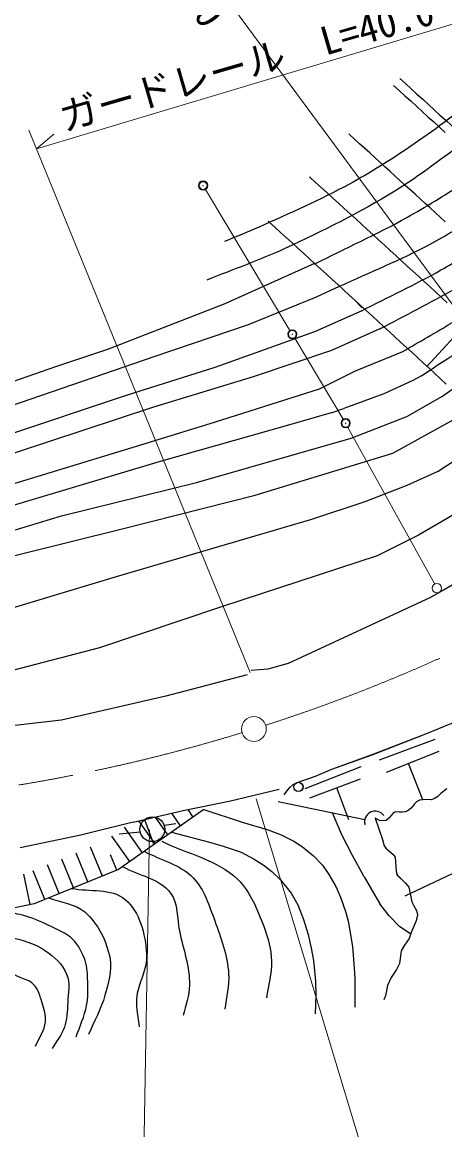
# Model space of a CAD drawing. Units: millimetres, scale not verified. Extents: x 40000 to 1524826, y -775750 to 416142.
# Drawn here: x 152508 to 179722, y 253435 to 324748 of the extents above; entities that cross this region are included whole.
import ezdxf
from ezdxf.enums import TextEntityAlignment as Align

# ---------------------------------------------------------------- set-up
doc = ezdxf.new("R2010")
doc.units = ezdxf.units.MM
doc.header["$LTSCALE"] = 1000
doc.header["$PDMODE"] = 32
doc.header["$PDSIZE"] = 500
doc.linetypes.add('CHAIN', pattern=[18.5, 12, -1.5, 3.5, -1.5])
for name, color, linetype, lineweight in [('M-BGD', 7, 'Continuous', 25), ('M-BMK', 2, 'CHAIN', 13), ('M-BMK-ROW', 30, 'Continuous', 13), ('M-BMK-SRVR', 3, 'Continuous', 13), ('M-STR-HTXT', 7, 'Continuous', 13), ('M-STR-STRC', 7, 'Continuous', 13)]:
    doc.layers.add(name, color=color, linetype=linetype, lineweight=lineweight)
doc.styles.add('ＭＳ ゴシック', font='')
doc.styles.get('ＭＳ ゴシック').set_extended_font_data('MS Gothic')

msp = doc.modelspace()

# ---------------------------------------------------------------- linework, layer by layer
at = {"layer": 'M-BGD'}
for p, q in [((187009, 311784), (178565, 302569)), ((171653, 301134), (173968, 302310)), ((172410, 299587), (173221, 299884)), ((184620, 291069), (178807, 287699)), ((184620, 291070), (178808, 287699)), ((178807, 287699), (169626, 283466)), ((178808, 287699), (169626, 283466)), ((169626, 283466), (168325, 283088)), ((169626, 283466), (168325, 283088)), ((166986, 282736), (161765, 281361)), ((166987, 282735), (161766, 281360)), ((168325, 283088), (167255, 283010)), ((168325, 283088), (167255, 283010)), ((161765, 281361), (155039, 279803)), ((161766, 281360), (155040, 279802)), ((155039, 279803), (149113, 279127)), ((155040, 279802), (149114, 279126)), ((178499, 278921), (181007, 279961)), ((178499, 278921), (181007, 279961)), ((175035, 277589), (178499, 278921)), ((175036, 277588), (178499, 278921)), ((179078, 278572), (175485, 277244)), ((179079, 278572), (175486, 277244)), ((172454, 276650), (175035, 277589)), ((172455, 276650), (175036, 277588)), ((179331, 277783), (175940, 276441)), ((179332, 277783), (175941, 276441)), ((174312, 276800), (170702, 275390)), ((174313, 276800), (170703, 275389)), ((178304, 274688), (177384, 277013)), ((178305, 274688), (177385, 277013)), ((170216, 275799), (171387, 276206)), ((170217, 275799), (171388, 276206)), ((174271, 276010), (171004, 274788)), ((174272, 276010), (171005, 274788)), ((171387, 276206), (172454, 276650)), ((171388, 276206), (172455, 276650)), ((165918, 274617), (169064, 275359)), ((165919, 274616), (169065, 275359)), ((169381, 274993), (169615, 275330)), ((169382, 274993), (169616, 275329)), ((169615, 275330), (169763, 275505)), ((169616, 275329), (169764, 275505)), ((169763, 275505), (169955, 275673)), ((169764, 275505), (169955, 275672)), ((169955, 275673), (170216, 275799)), ((169955, 275672), (170217, 275799)), ((173535, 273396), (172767, 275448)), ((173536, 273395), (172768, 275448)), ((179844, 275393), (179675, 275267)), ((179845, 275393), (179676, 275267)), ((162883, 273987), (165918, 274617)), ((162884, 273986), (165919, 274616)), ((168998, 274575), (174570, 273413)), ((178082, 274662), (177904, 274555)), ((178083, 274662), (177905, 274555)), ((178304, 274688), (178082, 274662)), ((178305, 274688), (178083, 274662)), ((178650, 274695), (178304, 274688)), ((178651, 274695), (178305, 274688)), ((178854, 274681), (178650, 274695)), ((178855, 274681), (178651, 274695)), ((179063, 274759), (178854, 274681)), ((179064, 274759), (178855, 274681)), ((179261, 274892), (179063, 274759)), ((179262, 274892), (179064, 274759)), ((179459, 275094), (179261, 274892)), ((179460, 275094), (179262, 274892)), ((179675, 275267), (179459, 275094)), ((179676, 275267), (179460, 275094)), ((159651, 273244), (162883, 273987)), ((159652, 273243), (162884, 273986)), ((163524, 273575), (163191, 274050)), ((176499, 273896), (176383, 273806)), ((176500, 273895), (176384, 273806)), ((176625, 273912), (176499, 273896)), ((176626, 273912), (176500, 273895)), ((176785, 273895), (176625, 273912)), ((176786, 273895), (176626, 273912)), ((176975, 273885), (176785, 273895)), ((176976, 273884), (176786, 273895)), ((177168, 273903), (176975, 273885)), ((177169, 273903), (176976, 273884)), ((177348, 273967), (177168, 273903)), ((177349, 273966), (177169, 273903)), ((177578, 274165), (177348, 273967)), ((177579, 274164), (177349, 273966)), ((177777, 274414), (177578, 274165)), ((177778, 274414), (177579, 274164)), ((177904, 274555), (177777, 274414)), ((177905, 274555), (177778, 274414)), ((159652, 273243), (156291, 272402)), ((161068, 271852), (160031, 273331)), ((160385, 273413), (160994, 271782)), ((161887, 272426), (161083, 273572)), ((161676, 273057), (162408, 273164)), ((162706, 273001), (162135, 273814)), ((175512, 273357), (175238, 273501)), ((175238, 273501), (175706, 272128)), ((175239, 273501), (175707, 272127)), ((175513, 273357), (175239, 273501)), ((175746, 273320), (175512, 273357)), ((175747, 273320), (175513, 273357)), ((175937, 273352), (175746, 273320)), ((175938, 273351), (175747, 273320)), ((176113, 273496), (175937, 273352)), ((176114, 273495), (175938, 273351)), ((176275, 273675), (176113, 273496)), ((176276, 273675), (176114, 273495)), ((176383, 273806), (176275, 273675)), ((176384, 273806), (176276, 273675)), ((160122, 272610), (158746, 272467)), ((160249, 271278), (159101, 272916)), ((156291, 272402), (152390, 271595)), ((159431, 270704), (158282, 272341)), ((175706, 272128), (175814, 271720)), ((175707, 272127), (175815, 271720)), ((175814, 271720), (175920, 271571)), ((175815, 271720), (175921, 271571)), ((156747, 269398), (155992, 271250)), ((157673, 269776), (156918, 271628)), ((158599, 270153), (158194, 271146)), ((175920, 271571), (176385, 271156)), ((175921, 271571), (176386, 271155)), ((176385, 271156), (176521, 270984)), ((176386, 271155), (176522, 270984)), ((183038, 271268), (177146, 268470)), ((183039, 271268), (177147, 268470)), ((154895, 268643), (154140, 270495)), ((155821, 269020), (155066, 270872)), ((176521, 270984), (176582, 270061)), ((176522, 270984), (176583, 270061)), ((153030, 267933), (152627, 269892)), ((153969, 268265), (153214, 270117)), ((174537, 269734), (175531, 267986)), ((176582, 270061), (176641, 269852)), ((176583, 270061), (176643, 269852)), ((176641, 269852), (177198, 269319)), ((176643, 269852), (177199, 269318)), ((177198, 269319), (177399, 269058)), ((177199, 269318), (177400, 269058)), ((177399, 269058), (177599, 268111)), ((177400, 269058), (177600, 268110)), ((177599, 268111), (177725, 267851)), ((177600, 268110), (177726, 267851)), ((177725, 267851), (177894, 267549)), ((177726, 267851), (177895, 267548)), ((177894, 267549), (177968, 267272)), ((177895, 267548), (177969, 267271)), ((177871, 266882), (177545, 266148)), ((177872, 266882), (177546, 266147)), ((177968, 267272), (177871, 266882)), ((177969, 267271), (177872, 266882)), ((177545, 266148), (177423, 265753)), ((177546, 266147), (177424, 265753)), ((177118, 265332), (176907, 264958)), ((177119, 265331), (176908, 264958)), ((177423, 265753), (177118, 265332)), ((177424, 265753), (177119, 265331)), ((176907, 264958), (176807, 264145)), ((176908, 264958), (176809, 264145)), ((176807, 264145), (176615, 263758)), ((176809, 264145), (176616, 263758)), ((176262, 263238), (176027, 262722)), ((176263, 263238), (176028, 262721)), ((176615, 263758), (176262, 263238)), ((176616, 263758), (176263, 263238)), ((176027, 262722), (175902, 262062)), ((176028, 262721), (175903, 262062)), ((175902, 262062), (175796, 261800)), ((175903, 262062), (175797, 261799))]:
    msp.add_line(p, q, dxfattribs=at)
for points in [[(176826, 321118), (177183, 320793), (177554, 320456), (177925, 320119), (178296, 319781), (178667, 319444), (179038, 319107), (179408, 318769), (179779, 318431), (180149, 318094), (180519, 317756), (180889, 317418), (181259, 317080), (181611, 316760)], [(176419, 320677), (176780, 320349), (177151, 320012), (177522, 319675), (177893, 319338), (178263, 319000), (178634, 318663), (179004, 318326), (179375, 317988), (179745, 317651)], [(179743, 311896), (179420, 312192), (179096, 312488), (178773, 312784), (178449, 313079), (178125, 313375), (177801, 313671), (177477, 313967), (177153, 314262), (176829, 314558), (176505, 314853), (176181, 315149), (175857, 315444), (175533, 315739), (175208, 316034), (174884, 316330), (174559, 316625), (174235, 316920), (173910, 317214), (173586, 317509), (173536, 317554)], [(170993, 314799), (171033, 314762), (171403, 314427), (171772, 314091), (172141, 313756), (172510, 313420), (172879, 313084), (173248, 312748), (173617, 312412), (173986, 312076), (174355, 311740), (174723, 311404), (175092, 311067), (175460, 310731), (175829, 310394), (176197, 310057), (176566, 309721), (176934, 309384), (177302, 309047), (177671, 308710), (178039, 308372), (178407, 308035), (178775, 307698), (179143, 307360), (179511, 307023), (179879, 306685)], [(168347, 311933), (168413, 311874), (168781, 311540), (169149, 311205), (169518, 310870), (169886, 310535), (170254, 310200), (170623, 309865), (170991, 309530), (171359, 309194), (171727, 308859), (172095, 308523), (172463, 308187), (172831, 307851), (173199, 307515), (173566, 307179), (173934, 306843), (174302, 306506), (174670, 306170), (175037, 305833), (175405, 305497), (175773, 305160), (176140, 304823), (176508, 304486), (176875, 304149), (177243, 303812), (177610, 303475), (177978, 303137), (178345, 302800), (178713, 302462), (179080, 302125), (179448, 301787), (179815, 301449)], [(171338, 309204), (165564, 306613), (158000, 303682), (154662, 302566), (143431, 298660), (136320, 296597)], [(137934, 295591), (137951, 295596), (151723, 300022), (161065, 303242), (167076, 305291), (171459, 307064), (172949, 307742)], [(174369, 306168), (171330, 304805), (164923, 302504), (159141, 300696), (151312, 298078), (138731, 294401)], [(175546, 305000), (172435, 303600), (167390, 301907), (160907, 299938), (152050, 297029), (143543, 294385), (139885, 293350)], [(173968, 302310), (176288, 303241), (177012, 303545)], [(178227, 301987), (177663, 301672), (175798, 300828), (173221, 299884)], [(178227, 301987), (177663, 301672), (175798, 300828), (173221, 299884)], [(141404, 291966), (146234, 293271), (151771, 294973), (160370, 297605), (164958, 299020), (171653, 301134)], [(143845, 289744), (148650, 291038), (155045, 292971), (163727, 295121), (173700, 297956), (177267, 299354), (179566, 300673), (180170, 301099)], [(172410, 299587), (169661, 298793), (161391, 296456), (149830, 293006), (142402, 291058)], [(145024, 288669), (159121, 292178), (167511, 294298), (176364, 296990), (180697, 299374), (181457, 299919)], [(148056, 285908), (149167, 286216), (158583, 289052), (171148, 292754), (174583, 293898), (177288, 294947), (179291, 295836), (181947, 297579), (183034, 298474)], [(185205, 296485), (183252, 294909), (180891, 293387), (178026, 291714), (175370, 290385), (165347, 287107), (157498, 284459), (151389, 282873)], [(164212, 274057), (158711, 270199), (153281, 267984), (149459, 267198), (146387, 266591), (143779, 266448), (142654, 266395), (140367, 266323), (138581, 266395), (133276, 269699)], [(164212, 274057), (166675, 273238), (168287, 272769), (169194, 272431), (170006, 272024), (170553, 271651), (171262, 271076), (171837, 270468), (172260, 269880), (172709, 269108), (172996, 268422), (173342, 267421), (173509, 266793), (173655, 265985), (173776, 265229), (173887, 263840), (173925, 263196), (173918, 261331)], [(174536, 269734), (173786, 271087), (173089, 272433), (172483, 273837)], [(174537, 269734), (173787, 271087), (173090, 272433), (172484, 273836)], [(162122, 272592), (164569, 271947), (165457, 271697), (166611, 271315), (167439, 270868), (168019, 270501), (168577, 270078), (169112, 269550), (169822, 268677), (170248, 267922), (170629, 266977), (170922, 266015), (171120, 265125), (171263, 264341), (171392, 262999), (171410, 262080), (171368, 260911)], [(177515, 266050), (176821, 266502), (176127, 267210), (175530, 267987)], [(177516, 266050), (176822, 266502), (176129, 267210), (175531, 267986)]]:
    msp.add_lwpolyline(points, dxfattribs=at)
for centre, radius in [((170291, 275508), 300), ((170292, 275508), 300), ((160890, 272789), 800)]:
    msp.add_circle(centre, radius, dxfattribs=at)
for centre, radius, start, end in [((179674, 311681), 7499, 220.54379, 225.21674), ((175236, 273274), 681, 35.8509, 195.74335), ((175237, 273274), 681, 35.85245, 195.7449)]:
    msp.add_arc(centre, radius, start, end, dxfattribs=at)
for points, knots in [([(181852, 319911), (180393, 318846), (178975, 317722), (177475, 316716), (176208, 315866), (174915, 315047), (173574, 314319), (171690, 313296), (169722, 312430), (167764, 311556), (167027, 311227), (166274, 310933), (165530, 310622)], [0, 0, 0, 0, 1, 1, 1, 2, 2, 2, 3, 3, 3, 4, 4, 4, 4]), ([(181177, 317156), (179618, 316061), (178127, 314863), (176500, 313872), (174228, 312489), (171845, 311289), (169430, 310175), (167786, 309416), (166071, 308820), (164392, 308143)], [0, 0, 0, 0, 1, 1, 1, 2, 2, 2, 3, 3, 3, 3]), ([(171359, 309194), (173330, 310185), (175340, 311101), (177272, 312166), (178490, 312837), (179655, 313602), (180847, 314319), (181524, 314726), (182202, 315132), (182879, 315538)], [0, 0, 0, 0, 1, 1, 1, 2, 2, 2, 3, 3, 3, 3]), ([(172949, 307742), (174891, 308648), (176888, 309444), (178775, 310459), (179825, 311023), (180856, 311631), (181822, 312328), (182675, 312943), (183431, 313681), (184236, 314357)], [0, 0, 0, 0, 1, 1, 1, 2, 2, 2, 3, 3, 3, 3]), ([(174369, 306168), (176068, 307043), (177803, 307852), (179466, 308793), (180450, 309351), (181438, 309913), (182351, 310581), (183442, 311380), (184404, 312341), (185430, 313221)], [0, 0, 0, 0, 1, 1, 1, 2, 2, 2, 3, 3, 3, 3]), ([(175546, 305000), (177151, 305858), (178772, 306685), (180360, 307574), (181483, 308203), (182654, 308763), (183691, 309525), (184752, 310303), (185640, 311292), (186615, 312175)], [0, 0, 0, 0, 1, 1, 1, 2, 2, 2, 3, 3, 3, 3]), ([(177012, 303545), (178074, 304170), (179157, 304761), (180197, 305421), (181457, 306220), (182688, 307063), (183895, 307940), (184754, 308564), (185612, 309194), (186414, 309890), (186872, 310288), (187285, 310736), (187721, 311160)], [0, 0, 0, 0, 1, 1, 1, 2, 2, 2, 3, 3, 3, 4, 4, 4, 4]), ([(178227, 301987), (180008, 303186), (181836, 304317), (183569, 305583), (184769, 306459), (185943, 307372), (187064, 308346), (187700, 308899), (188283, 309511), (188892, 310093)], [0, 0, 0, 0, 1, 1, 1, 2, 2, 2, 3, 3, 3, 3]), ([(161497, 272012), (163122, 271200), (165062, 270833), (166373, 269575), (167221, 268760), (167663, 267587), (168079, 266487), (168344, 265786), (168536, 265041), (168567, 264293), (168599, 263500), (168350, 262722), (168242, 261936)], [0, 0, 0, 0, 1, 1, 1, 2, 2, 2, 3, 3, 3, 4, 4, 4, 4]), ([(160390, 271360), (161436, 270792), (162701, 270512), (163528, 269656), (164244, 268916), (164547, 267857), (164910, 266893), (165324, 265792), (165716, 264653), (165804, 263480), (165861, 262719), (165641, 261963), (165560, 261205)], [0, 0, 0, 0, 1, 1, 1, 2, 2, 2, 3, 3, 3, 4, 4, 4, 4]), ([(158979, 270382), (160008, 269815), (161356, 269617), (162066, 268681), (162570, 268016), (162463, 267060), (162635, 266243), (162878, 265083), (163297, 263933), (163285, 262749), (163278, 262085), (163014, 261449), (162878, 260798)], [0, 0, 0, 0, 1, 1, 1, 2, 2, 2, 3, 3, 3, 4, 4, 4, 4]), ([(155701, 268980), (156848, 268745), (158244, 269027), (159140, 268274), (160100, 267469), (160423, 266029), (160522, 264780), (160601, 263784), (159936, 262852), (159872, 261855), (159833, 261258), (159980, 260663), (160034, 260067)], [0, 0, 0, 0, 1, 1, 1, 2, 2, 2, 3, 3, 3, 4, 4, 4, 4]), ([(154223, 268364), (154995, 268063), (155919, 268010), (156540, 267462), (157394, 266708), (157962, 265576), (158165, 264455), (158307, 263675), (158050, 262863), (157840, 262099), (157600, 261220), (157136, 260419), (156784, 259580)], [0, 0, 0, 0, 1, 1, 1, 2, 2, 2, 3, 3, 3, 4, 4, 4, 4]), ([(155989, 259422), (156213, 260094), (156532, 260742), (156661, 261439), (156755, 261947), (156749, 262471), (156728, 262986), (156710, 263438), (156704, 263903), (156560, 264331), (156396, 264822), (156151, 265310), (155787, 265676), (155348, 266118), (154734, 266348), (154173, 266618), (153642, 266874), (153096, 267111), (152525, 267257), (152109, 267363), (151677, 267427), (151247, 267425), (150681, 267423), (150120, 267302), (149566, 267190), (148884, 267051), (148216, 266848), (147548, 266652), (146814, 266435), (146086, 266196), (145362, 265945), (144504, 265649), (143662, 265308), (142807, 265004), (141958, 264703), (141104, 264419), (140251, 264130), (139288, 263802), (138323, 263479), (137359, 263154), (136429, 262841), (135518, 262460), (134568, 262213), (132968, 261796), (131320, 261593), (129692, 261305), (128360, 261069), (127030, 260819), (125690, 260632), (123897, 260383), (122090, 260242), (120291, 260036), (118886, 259875), (117489, 259607), (116076, 259536), (114768, 259471), (113455, 259680), (112147, 259607), (111403, 259566), (110669, 259429), (109932, 259322), (108452, 259107), (106941, 259017), (105502, 258607), (104311, 258268), (103160, 257772), (102073, 257178), (101412, 256817), (100625, 256524), (100215, 255892), (99794, 255242), (99930, 254368), (99787, 253606)], [0, 0, 0, 0, 1, 1, 1, 2, 2, 2, 3, 3, 3, 4, 4, 4, 5, 5, 5, 6, 6, 6, 7, 7, 7, 8, 8, 8, 9, 9, 9, 10, 10, 10, 11, 11, 11, 12, 12, 12, 13, 13, 13, 14, 14, 14, 15, 15, 15, 16, 16, 16, 17, 17, 17, 18, 18, 18, 19, 19, 19, 20, 20, 20, 21, 21, 21, 22, 22, 22, 23, 23, 23, 24, 24, 24, 24]), ([(101716, 254035), (102002, 254606), (102184, 255243), (102573, 255749), (102902, 256177), (103322, 256548), (103788, 256821), (104659, 257331), (105677, 257538), (106645, 257821), (107538, 258082), (108450, 258275), (109360, 258464), (110284, 258656), (111206, 258888), (112147, 258964), (113761, 259096), (115386, 258833), (117005, 258893), (118343, 258943), (119673, 259123), (121006, 259250), (122412, 259384), (123817, 259527), (125221, 259679), (126055, 259769), (126903, 259780), (127722, 259965), (128655, 260175), (129513, 260646), (130437, 260893), (131984, 261308), (133581, 261508), (135152, 261822), (136796, 262151), (138465, 262378), (140082, 262822), (141055, 263090), (141993, 263471), (142939, 263823), (143851, 264162), (144723, 264613), (145654, 264894), (146750, 265225), (147880, 265443), (149012, 265609), (149887, 265737), (150779, 265941), (151656, 265823), (152484, 265711), (153319, 265432), (154013, 264966), (154573, 264589), (155116, 264090), (155371, 263465), (155605, 262892), (155472, 262227), (155442, 261608), (155416, 261080), (155399, 260536), (155228, 260036), (155058, 259541), (154704, 259131), (154442, 258679)], [0, 0, 0, 0, 1, 1, 1, 2, 2, 2, 3, 3, 3, 4, 4, 4, 5, 5, 5, 6, 6, 6, 7, 7, 7, 8, 8, 8, 9, 9, 9, 10, 10, 10, 11, 11, 11, 12, 12, 12, 13, 13, 13, 14, 14, 14, 15, 15, 15, 16, 16, 16, 17, 17, 17, 18, 18, 18, 19, 19, 19, 20, 20, 20, 21, 21, 21, 21]), ([(153370, 258822), (153585, 259345), (153953, 259830), (154013, 260393), (154057, 260802), (153923, 261216), (153799, 261608), (153664, 262034), (153540, 262502), (153227, 262822), (153004, 263051), (152661, 263120), (152370, 263251), (151902, 263461), (151436, 263686), (150941, 263823), (150360, 263983), (149757, 264074), (149155, 264108), (148631, 264138), (148102, 264113), (147583, 264037), (147000, 263952), (146442, 263744), (145869, 263608), (145014, 263407), (144141, 263278), (143297, 263037), (142399, 262780), (141553, 262357), (140653, 262108), (139856, 261887), (139038, 261753), (138224, 261608), (137442, 261468), (136645, 261412), (135866, 261251), (134322, 260930), (132819, 260437), (131294, 260036), (130104, 259723), (128925, 259363), (127722, 259107), (126872, 258926), (126005, 258832), (125150, 258679), (124028, 258478), (122924, 258167), (121792, 258036), (120679, 257906), (119553, 257943), (118434, 257893), (116933, 257825), (115431, 257789), (113933, 257678), (112739, 257590), (111538, 257537), (110361, 257321), (109730, 257206), (109087, 257086), (108503, 256821), (108112, 256644), (107753, 256391), (107431, 256107), (107103, 255815), (106860, 255440), (106574, 255106)], [0, 0, 0, 0, 1, 1, 1, 2, 2, 2, 3, 3, 3, 4, 4, 4, 5, 5, 5, 6, 6, 6, 7, 7, 7, 8, 8, 8, 9, 9, 9, 10, 10, 10, 11, 11, 11, 12, 12, 12, 13, 13, 13, 14, 14, 14, 15, 15, 15, 16, 16, 16, 17, 17, 17, 18, 18, 18, 19, 19, 19, 20, 20, 20, 21, 21, 21, 22, 22, 22, 22])]:
    msp.add_open_spline(points, degree=3, knots=knots, dxfattribs=at)
at = {"layer": 'M-BMK'}
for start, end in [(287.90181, 301.77752), (272.25184, 287.06321)]:
    msp.add_arc((134587, 383508), 109317, start, end, dxfattribs=at)
at = {"layer": 'M-BMK-ROW'}
for p, q in [((169748, 304907), (164315, 313971)), ((173182, 299181), (170057, 304393)), ((173482, 298661), (179067, 288563))]:
    msp.add_line(p, q, dxfattribs=at)
for centre in [(164160, 314228), (169903, 304650), (173337, 298923), (179212, 288301)]:
    msp.add_circle(centre, 300, dxfattribs=at)
for p in [(164160, 314228), (169903, 304650), (173337, 298923)]:
    msp.add_point(p, dxfattribs=at)
at = {"layer": 'M-BMK-SRVR'}
msp.add_circle((167427, 279240), 800, dxfattribs=at)
at = {"layer": 'M-STR-HTXT'}
for p, q in [((162149, 331041), (192010, 290554)), ((153442, 316594), (181523, 325010)), ((167193, 282887), (152935, 317792)), ((153442, 316594), (154539, 317529)), ((167581, 274745), (178145, 239803))]:
    msp.add_line(p, q, dxfattribs=at)
at = {"layer": 'M-STR-STRC'}
msp.add_line((160708, 272748), (160208, 243741), dxfattribs=at)

# ---------------------------------------------------------------- texts
at = {"layer": 'M-STR-HTXT', "style": 'ＭＳ ゴシック'}
for s, rotation, p in [('R=110', 305.08, (161943, 326457)), ('ガードレール\u3000L=40.0', 16.203, (167369, 320662))]:
    msp.add_text(s, height=1833, rotation=rotation, dxfattribs=at).set_placement(p, align=Align.BOTTOM_CENTER)

doc.saveas('drawing.dxf')
